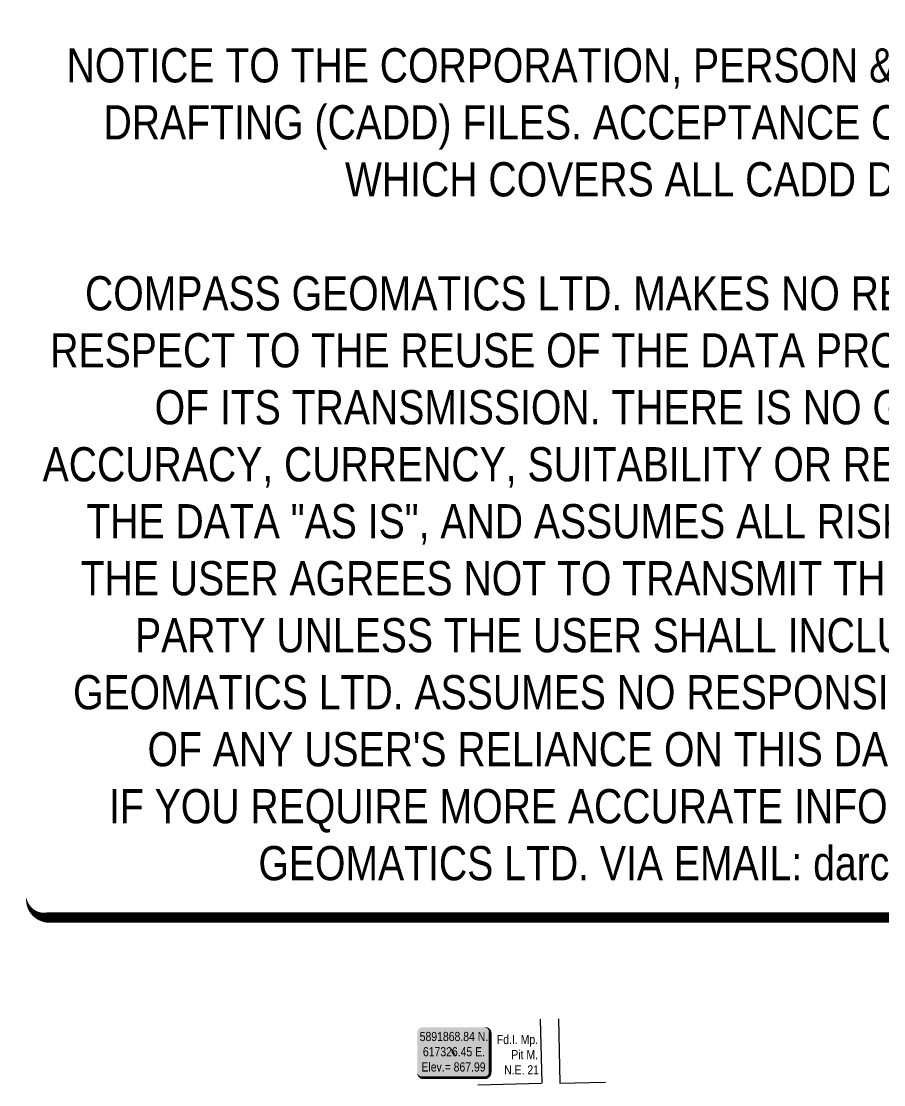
# Model space of a CAD drawing. Extents: x 616438 to 619476, y 5890141 to 5892432.
# Drawn here: x 616770 to 617716, y 5891266 to 5892432 of the extents above; entities that cross this region are included whole.
import ezdxf

# ---------------------------------------------------------------- set-up
doc = ezdxf.new("R2010")
doc.units = 0
doc.header["$LTSCALE"] = 5
for name, color, linetype in [('DETAIL-T', 7, 'Continuous'), ('L-MON-T', 1, 'Continuous'), ('L-SEC', 7, 'Continuous')]:
    doc.layers.add(name, color=color, linetype=linetype)
doc.layers.add('DISCLAIMER', color=7, linetype='Continuous', plot=False)
doc.styles.add('80', font='ARIALN.TTF', dxfattribs={"height": 10})
doc.styles.add('80L', font='ARIALN.TTF', dxfattribs={"height": 10})

# ---------------------------------------------------------------- blocks, each defined once
blk = doc.blocks.new('*U449')
h = blk.add_hatch(color=254)
edge = h.paths.add_edge_path()
edge.add_line((-34, -28.5), (34, -28.5))
edge.add_arc((34, -22.5), 6, 270, 360)
edge.add_line((40, -22.5), (40, 21))
edge.add_arc((34, 21), 6, 0, 90)
edge.add_line((34, 27), (-34, 27))
edge.add_arc((-34, 21), 6, 90, 180)
edge.add_line((-40, 21), (-40, -22.5))
edge.add_arc((-34, -22.5), 6, 180, 270)
at = {"color": 1, "flags": 128}
blk.add_lwpolyline([(-34, -28.5, 3, 3, 0), (34, -28.5, 3, 3, 0.414214), (40, -22.5, 3, 3, 0), (40, 21, 3, 0, 0.414214), (34, 27, 0, 0, 0), (-34, 27, 0, 0, 0.414214), (-40, 21, 0, 0, 0), (-40, -22.5, 0, 3, 0.414214)], format="xyseb", close=True, dxfattribs=at)
blk.add_lwpolyline([(-2.2, -1.4, 0, 10, 0), (0, 0, 5, 5, 0)], format="xyseb", dxfattribs=at)
at = {"color": 1, "style": '80'}
blk.add_attdef('ENTER_TEXT_001', (-36, -5), '', height=10, dxfattribs=at)
blk = doc.blocks.new('Disclaimer_Legal')
at = {"layer": 'DISCLAIMER', "color": 254, "flags": 128}
blk.add_lwpolyline([(-3612.9, -1104.6, 37.5, 37.5, 0), (4096.1, -1104.6, 37.5, 37.5, 0.414214), (4171.1, -1029.6, 37.5, 37.5, 0), (4171.1, 2078.7, 37.5, 0, 0.414214), (4096.1, 2153.7, 0, 0, 0), (-3612.9, 2153.7, 0, 0, 0.414214), (-3687.9, 2078.7, 0, 0, 0), (-3687.9, -1029.6, 0, 37.5, 0.414214)], format="xyseb", close=True, dxfattribs=at)
at = {"layer": 'DISCLAIMER', "color": 254, "insert": (241.6, 533.9), "char_height": 125, "width": 7717.568, "attachment_point": 5, "style": '80'}
blk.add_mtext('NOTICE TO THE CORPORATION, PERSON &/OR PERSONS REGARDING THIS COMPUTER AIDED DESIGN AND DRAFTING (CADD) FILES. ACCEPTANCE OF THE CADD DATA IS BASED ON THE FOLLOWING DISCLAIMER WHICH COVERS ALL CADD DATA RECIEVED FROM COMPASS GEOMATICS LTD.\\P{\\fArial Narrow|b1|i0|c0|p34;DISCLAIMER}\\PCOMPASS GEOMATICS LTD. MAKES NO REPRESENTATION OR WARRANTIES, EXPRESS OR IMPLIED, WITH RESPECT TO THE REUSE OF THE DATA PROVIDED HEREWITH, REGARDLESS OF ITS FORMAT OR THE MEANS OF ITS TRANSMISSION. THERE IS NO GUARANTEE OR REPRESENTATION TO THE USER AS TO THE ACCURACY, CURRENCY, SUITABILITY OR RELIABILITY OF THIS DATA FOR ANY PURPOSE. THE USER ACCEPTS THE DATA "AS IS", AND ASSUMES ALL RISKS ASSOCIATED WITH ITS USE. BY ACCEPTANCE OF THIS DATA, THE USER AGREES NOT TO TRANSMIT THIS DATA OR PROVIDE ACCESS OR ANY PART OF IT TO ANOTHER PARTY UNLESS THE USER SHALL INCLUDE WITH THE DATA A COPY OF THIS DISCLAIMER. COMPASS GEOMATICS LTD. ASSUMES NO RESPONSIBILITY FOR ACTUAL OR CONSEQUENTIAL DAMAGE AS A RESULT OF ANY USER\'S RELIANCE ON THIS DATA. THIS CADD FILE IS FOR ILLUSTRATION PURPOSES ONLY.\\PIF YOU REQUIRE MORE ACCURATE INFORMATION, PLEASE CONTACT DARCI ANGLEHART AT COMPASS GEOMATICS LTD. VIA EMAIL: darci.anglehart@compassgeomatics.ca OR CELL: 506-961-7292', dxfattribs=at)

msp = doc.modelspace()

# ---------------------------------------------------------------- linework, layer by layer
at = {"layer": 'L-SEC'}
msp.add_line((617271.098, 5891265.818), (617341.074, 5891267.6), dxfattribs=at)
at = {"layer": 'L-SEC', "flags": 128}
for points in [[(617339.406, 5891337.635), (617341.1, 5891267.681)], [(617359.473, 5891338.123), (617361.188, 5891267.594)], [(617361.181, 5891267.594), (617411.06, 5891268.755)]]:
    msp.add_lwpolyline(points, dxfattribs=at)

# ---------------------------------------------------------------- block references
at = {"layer": 'DETAIL-T', "color": 2}
ref = msp.add_blockref('*U449', (617244.563, 5891301.96), dxfattribs=dict(at, xscale=0.99963409, yscale=0.99963409, zscale=0.99963409))
ref.add_attrib('ENTER_TEXT_001', '5891868.84 N.', (617207.257, 5891313.728), dxfattribs={"layer": '0', "color": 1, "height": 9.99634, "style": '80'})
ref.add_attrib('ENTER_TEXT_002', '617326.45 E.', (617210.779, 5891297.027), dxfattribs={"layer": '0', "color": 1, "height": 9.99634, "style": '80'})
ref.add_attrib('ENTER_TEXT_003', 'Elev.= 867.99', (617209.187, 5891280.325), dxfattribs={"layer": '0', "color": 1, "height": 9.99634, "style": '80'})
at = {"layer": 'DISCLAIMER', "xscale": 0.3, "yscale": 0.3, "zscale": 0.3}
msp.add_blockref('Disclaimer_Legal', (617882.055, 5891780.616), dxfattribs=at)

# ---------------------------------------------------------------- texts
at = {"layer": 'L-MON-T', "insert": (617281.322, 5891320.494), "char_height": 10, "attachment_point": 1, "style": '80L'}
msp.add_mtext_dynamic_manual_height_columns('\\pi10.60477;Fd.I. Mp. \\P\\pi26.45061;Pit M.\\P\\pi18.64025;N.E. 21', width=53.87217, gutter_width=50, heights=[0], dxfattribs=at)

doc.saveas('drawing.dxf')
